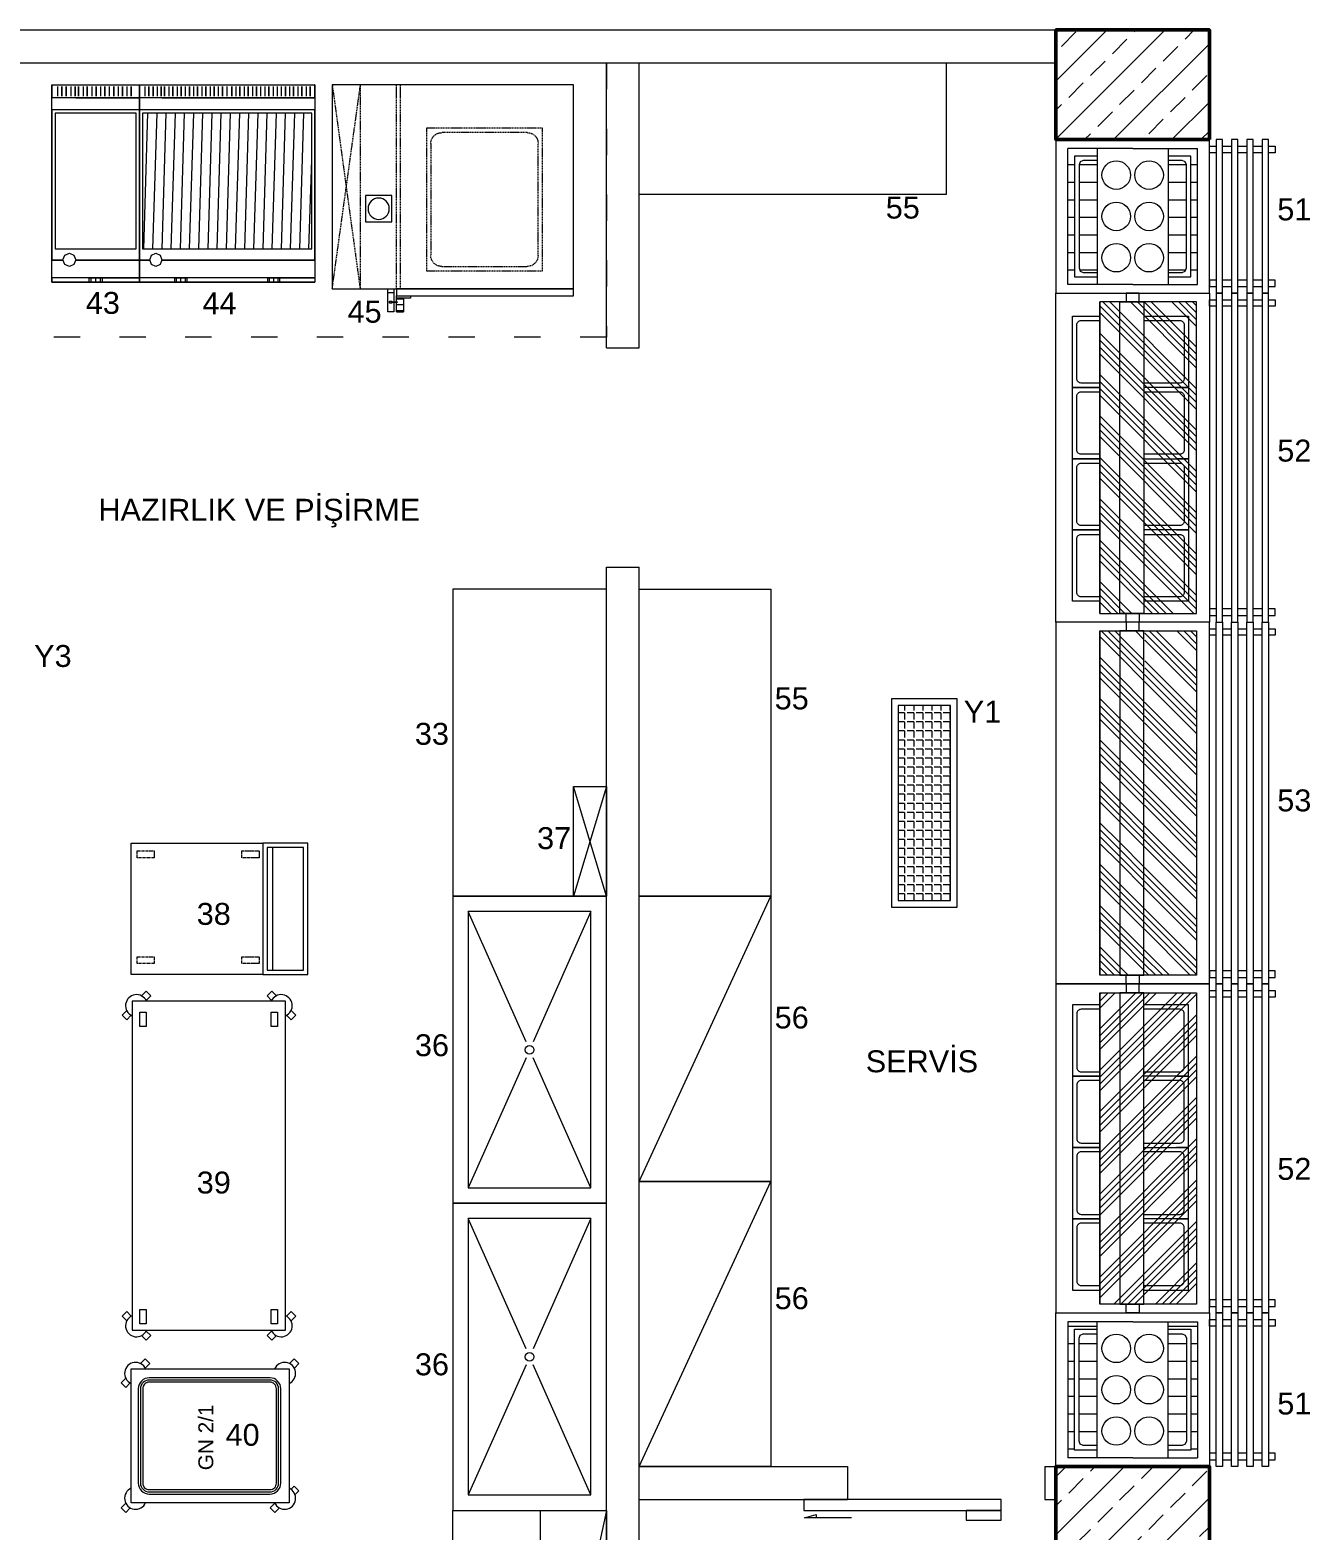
# Model space of a CAD drawing. Header units: millimetres. Extents: x -7453 to 3447, y 1740 to 11040.
# Drawn here: x -5617 to -5033, y 6690 to 7374 of the extents above; entities that cross this region are included whole.
import ezdxf

# ---------------------------------------------------------------- set-up
doc = ezdxf.new("R2010")
doc.units = ezdxf.units.MM
for name, pattern in [('ACAD_ISO03W100', [30, 12, -18]), ('CENTER', [2, 1.25, -0.25, 0.25, -0.25]), ('DASHED', [0.75, 0.5, -0.25])]:
    doc.linetypes.add(name, pattern=pattern)
for name, color, linetype, lineweight in [('betonarme-İM', 1, 'Continuous', 50), ('cihazlar', 90, 'Continuous', 18), ('CİHAZ', 6, 'Continuous', 15), ('davlumbaz', 170, 'CENTER', 18), ('kapı', 30, 'Continuous', 9), ('tarama-b.a-İM', 8, 'Continuous', 9)]:
    doc.layers.add(name, color=color, linetype=linetype, lineweight=lineweight)
doc.styles.get("Standard").update_dxf_attribs({"font": 'arial.ttf'})
pattern_1 = [(225, (-65043.731, 105652.777), (13.258252, -13.258252), []), (225, (-65056.99, 105652.777), (13.258252, -13.258252), [9.375, -4.6875])]

# ---------------------------------------------------------------- blocks, each defined once
blk = doc.blocks.new('A$C4D454D59')
at = {"layer": 'CİHAZ'}
for points in [[(3, 27), (3, 30), (0, 30), (0, 27)], [(0, 24), (0, 20)], [(3, 20), (3, 24)], [(0, 17), (0, 13)], [(3, 13), (3, 17)], [(0, 10), (0, 6)], [(3, 6), (3, 10)], [(0, 3), (0, 0), (3, 0), (3, 3)]]:
    blk.add_lwpolyline(points, dxfattribs=at)
blk = doc.blocks.new('A$C6B4F45C8')
at = {"layer": 'kapı'}
h = blk.add_hatch(dxfattribs=at)
h.set_pattern_fill('ANSI34', color=256, scale=0.7, style=0)
h.set_pattern_definition([(45, (2088.09, -3799.529), (-9.42927, 9.42927), []), (45, (2091.233, -3799.529), (-9.42927, 9.42927), []), (45, (2094.376, -3799.529), (-9.42927, 9.42927), []), (45, (2097.52, -3799.529), (-9.42927, 9.42927), [])])
h.paths.add_polyline_path([(4, 80), (4, 70.89), (146, 70.89), (146, 80)])
h.paths.add_polyline_path([(4, 70.89), (4, 59.87), (146, 59.87), (146, 70.89)])
h.paths.add_polyline_path([(11.53, 59.87), (11.53, 43.49, 0.414214), (13.53, 41.49), (38.03, 41.49, 0.414214), (40.03, 43.49), (40.03, 59.87)], flags=17)
h.paths.add_polyline_path([(44.03, 59.87), (44.03, 43.49, 0.414214), (46.03, 41.49), (70.53, 41.49, 0.414214), (72.53, 43.49), (72.53, 59.87)], flags=0)
h.paths.add_polyline_path([(76.53, 59.87), (76.53, 43.49, 0.414214), (78.53, 41.49), (103.03, 41.49, 0.414214), (105.03, 43.49), (105.03, 59.87)], flags=17)
h.paths.add_polyline_path([(109.03, 59.87), (109.03, 43.49, 0.414214), (111.03, 41.49), (135.53, 41.49, 0.414214), (137.53, 43.49), (137.53, 59.87)], flags=16)
h.paths.add_polyline_path([(146, 59.87), (139.53, 59.87), (139.53, 39.49), (107.03, 39.49), (74.53, 39.49), (42.03, 39.49), (9.53, 39.49), (9.53, 59.87), (4, 59.87), (4, 35.87), (146, 35.87)])
h.paths.add_polyline_path([(109.03, 43.49), (109.03, 59.87), (107.03, 59.87), (107.03, 39.49), (139.53, 39.49), (139.53, 59.87), (137.53, 59.87), (137.53, 43.49, -0.414214), (135.53, 41.49), (111.03, 41.49, -0.414214)], flags=17)
h.paths.add_polyline_path([(103.03, 41.49), (78.53, 41.49, -0.414214), (76.53, 43.49), (76.53, 59.87), (74.53, 59.87), (74.53, 39.49), (107.03, 39.49), (107.03, 45), (107.03, 59.87), (105.03, 59.87), (105.03, 43.49, -0.414214)])
h.paths.add_polyline_path([(74.53, 39.49), (74.53, 59.87), (72.53, 59.87), (72.53, 43.49, -0.414214), (70.53, 41.49), (46.03, 41.49, -0.414214), (44.03, 43.49), (44.03, 59.87), (42.03, 59.87), (42.03, 39.49)], flags=16)
h.paths.add_polyline_path([(42.03, 39.49), (42.03, 45), (42.03, 59.87), (40.03, 59.87), (40.03, 43.49, -0.414214), (38.03, 41.49), (13.53, 41.49, -0.414214), (11.53, 43.49), (11.53, 59.87), (9.53, 59.87), (9.53, 39.49)])
at = {"layer": 'CİHAZ'}
for p, q in [((4, 80), (146, 80)), ((146, 80), (4, 80)), ((4, 80), (4, 35.87)), ((146, 35.87), (146, 80)), ((0, 68), (4, 68)), ((4, 62), (0, 62)), ((4, 68), (4, 62)), ((150, 68), (146, 68)), ((146, 68), (146, 62)), ((146, 62), (150, 62)), ((150, 62), (150, 68)), ((150, 62), (150, 68)), ((4, 35.87), (146, 35.87))]:
    blk.add_line(p, q, dxfattribs=at)
for points in [[(0, 100), (150, 100), (150, 30), (0, 30)], [(4, 70.89), (146, 70.89), (146, 59.87), (4, 59.87)], [(0, 17), (150, 17), (150, 20), (0, 20)], [(0, 10), (150, 10), (150, 13), (0, 13)], [(0, 3), (150, 3), (150, 6), (0, 6)]]:
    blk.add_lwpolyline(points, close=True, dxfattribs=at)
for points in [[(9.53, 80), (9.53, 92.49), (42.03, 92.49), (42.03, 80)], [(42.03, 80), (42.03, 92.49), (74.53, 92.49), (74.53, 80)], [(74.53, 80), (74.53, 92.49), (107.03, 92.49), (107.03, 80)], [(107.03, 80), (107.03, 92.49), (139.53, 92.49), (139.53, 80)], [(42.03, 45), (42.03, 39.49), (9.53, 39.49), (9.53, 59.87)], [(74.53, 59.87), (74.53, 39.49), (42.03, 39.49), (42.03, 59.87)], [(139.53, 59.87), (139.53, 39.49), (107.03, 39.49), (107.03, 59.87)], [(107.03, 45), (107.03, 39.49), (74.53, 39.49), (74.53, 45)], [(3, 27), (0, 27), (0, 24), (3, 24)], [(3, 24), (150, 24), (150, 27), (3, 27)]]:
    blk.add_lwpolyline(points, dxfattribs=at)
for points in [[(11.53, 80), (11.53, 88.49, -0.414214), (13.53, 90.49), (38.03, 90.49, -0.414214), (40.03, 88.49), (40.03, 80)], [(44.03, 80), (44.03, 88.49, -0.414214), (46.03, 90.49), (70.53, 90.49, -0.414214), (72.53, 88.49), (72.53, 80)], [(76.53, 80), (76.53, 88.49, -0.414214), (78.53, 90.49), (103.03, 90.49, -0.414214), (105.03, 88.49), (105.03, 80)], [(109.03, 80), (109.03, 88.49, -0.414214), (111.03, 90.49), (135.53, 90.49, -0.414214), (137.53, 88.49), (137.53, 80)], [(40.03, 59.87), (40.03, 43.49, -0.414214), (38.03, 41.49), (13.53, 41.49, -0.414214), (11.53, 43.49), (11.53, 59.87)], [(72.53, 59.87), (72.53, 43.49, -0.414214), (70.53, 41.49), (46.03, 41.49, -0.414214), (44.03, 43.49), (44.03, 59.87)], [(105.03, 59.87), (105.03, 43.49, -0.414214), (103.03, 41.49), (78.53, 41.49, -0.414214), (76.53, 43.49), (76.53, 59.87)], [(137.53, 59.87), (137.53, 43.49, -0.414214), (135.53, 41.49), (111.03, 41.49, -0.414214), (109.03, 43.49), (109.03, 59.87)]]:
    blk.add_lwpolyline(points, format="xyb", dxfattribs=at)
blk.add_blockref('A$C4D454D59', (3, 0), dxfattribs=at)
at = {"layer": 'CİHAZ', "xscale": -1}
blk.add_blockref('A$C4D454D59', (147, 0), dxfattribs=at)
blk = doc.blocks.new('A$C3E232245')
at = {"layer": 'CİHAZ'}
for p, q in [((29.29, 100.23), (32.57, 100.23)), ((29.29, 97.6), (32.57, 97.6)), ((0, 93), (110, 93))]:
    blk.add_line(p, q, dxfattribs=at)
at = {"layer": 'CİHAZ', "linetype": 'DASHED'}
for p, q in [((0, 93), (12.88, 0)), ((0, 0), (12.73, 93)), ((12.73, 0), (12.73, 93)), ((29.29, 93), (29.29, 0)), ((31.14, 93), (31.14, 0))]:
    blk.add_line(p, q, dxfattribs=at)
at = {"layer": 'CİHAZ'}
for points in [[(28.14, 99.29), (28.14, 103.44), (25.35, 103.44), (25.35, 93), (28.14, 93), (28.14, 98.97)], [(32.57, 97.34), (32.57, 103.44), (29.29, 103.44), (29.29, 99.29)], [(27.17, 99.29), (27.17, 99.56), (26.12, 99.56), (26.12, 98.72), (27.17, 98.72), (27.17, 98.97)], [(29.29, 98.97), (29.29, 96.24), (32.57, 96.24)]]:
    blk.add_lwpolyline(points, dxfattribs=at)
for points in [[(29.29, 103.44), (32.57, 103.44), (32.57, 103.05), (29.29, 103.05)], [(26.98, 98.97), (29.61, 98.97), (29.61, 99.29), (26.98, 99.29)], [(29.29, 96.24), (35.63, 96.24), (35.63, 97.34), (29.29, 97.34)], [(110, 93), (29.29, 93), (29.29, 96.24), (110, 96.24)], [(0, 93), (110, 93), (110, 0), (0, 0)], [(25.35, 94.64), (28.14, 94.64), (28.14, 94.89), (25.35, 94.89)], [(15.18, 62.5), (27.18, 62.5), (27.18, 50.5), (15.18, 50.5)]]:
    blk.add_lwpolyline(points, close=True, dxfattribs=at)
at = {"layer": 'CİHAZ', "linetype": 'DASHED'}
blk.add_lwpolyline([(95.92, 19.81), (42.92, 19.81), (42.92, 84.81), (95.92, 84.81)], close=True, dxfattribs=at)
blk.add_lwpolyline([(88.92, 21.81), (49.92, 21.81, -0.414214), (44.92, 26.81), (44.92, 77.81, -0.414214), (49.92, 82.81), (88.92, 82.81, -0.414214), (93.92, 77.81), (93.92, 26.81, -0.414214)], format="xyb", close=True, dxfattribs=at)
at = {"layer": 'CİHAZ'}
blk.add_circle((21.18, 56.5), 4.86, dxfattribs=at)
blk = doc.blocks.new('A$C140079B3')
at = {"layer": 'kapı'}
h = blk.add_hatch(dxfattribs=at)
h.set_pattern_fill('ANSI31', color=256, scale=1.4, angle=45, style=0)
h.set_pattern_definition([(90, (-2301.626, -451.547), (-4.445, 4e-16), [])])
h.paths.add_polyline_path([(1.5, 77.09), (1.5, 15.17), (83.5, 15.17), (83.5, 77.09)])
at = {"layer": 'CİHAZ'}
for p, q in [((0, 84.08), (0, 90)), ((0, 90), (0, 84.08)), ((85, 90), (0.05, 90)), ((0.05, 90), (0.05, 90)), ((0.05, 90), (0.15, 90)), ((85, 90), (85, 90)), ((85, 84.08), (85, 90)), ((85, 90), (85, 84.08)), ((0.05, 84.08), (74.07, 84.08)), ((0.05, 84.08), (74.07, 84.08)), ((74.07, 84.08), (0.05, 84.08)), ((0.05, 84.08), (74.07, 84.08)), ((74.07, 84.08), (0.05, 84.08)), ((0.05, 84.08), (0.05, 84.08)), ((0.05, 84.08), (0.15, 84.08)), ((74.07, 84.08), (85, 84.08)), ((0, 78.59), (85, 78.59)), ((0, 10), (74.1, 10)), ((74.1, 10), (0.05, 10)), ((74.9, 12.31), (74.03, 10.17)), ((74.03, 10.17), (74.9, 8.04)), ((76.94, 13.18), (74.9, 12.31)), ((74.9, 8.04), (76.94, 7.16)), ((79.08, 12.31), (76.94, 13.18)), ((76.94, 7.16), (79.08, 8.04)), ((79.95, 10.17), (79.08, 12.31)), ((79.08, 8.04), (79.95, 10.17)), ((85, 10), (79.88, 10)), ((79.88, 10), (85, 10)), ((79.95, 10.17), (79.95, 10.17)), ((17.04, 1.94), (0, 1.94)), ((0, 1.94), (85, 1.94)), ((17.04, 1.94), (17.91, 1.94)), ((17.91, 1.94), (17.04, 1.94)), ((17.04, 1.94), (17.04, 0)), ((17.91, 1.94), (17.91, 0)), ((19.95, 1.94), (17.91, 1.94)), ((17.91, 1.94), (17.91, 0)), ((19.95, 1.94), (22.09, 1.94)), ((22.09, 1.94), (19.95, 1.94)), ((19.95, 1.94), (19.95, 0)), ((19.95, 1.94), (19.95, 0)), ((22.09, 1.94), (22.09, 0)), ((22.09, 1.94), (22.96, 1.94)), ((22.96, 1.94), (22.09, 1.94)), ((22.09, 1.94), (22.09, 0)), ((22.96, 1.94), (22.96, 0)), ((61.99, 1.94), (62.86, 1.94)), ((62.86, 1.94), (61.99, 1.94)), ((61.99, 1.94), (61.99, 0)), ((62.86, 1.94), (62.86, 0)), ((62.86, 1.94), (62.86, 0)), ((62.86, 1.94), (65, 1.94)), ((65, 1.94), (62.86, 1.94)), ((65, 1.94), (67.14, 1.94)), ((65, 1.94), (65, 0)), ((67.14, 1.94), (65, 1.94)), ((65, 1.94), (65, 0)), ((67.14, 1.94), (68.01, 1.94)), ((68.01, 1.94), (67.14, 1.94)), ((67.14, 1.94), (67.14, 0)), ((67.14, 1.94), (67.14, 0)), ((68.01, 1.94), (68.01, 0)), ((85, 1.94), (85, 0)), ((85, 0), (85, 1.94)), ((85, 1.94), (85, 0)), ((85, 0), (85, 1.94)), ((85, 1.94), (85, 0)), ((85, 0), (85, 1.94)), ((0.05, 0), (85, 0)), ((85, 0), (0.05, 0)), ((0.05, 0), (85, 0)), ((85, 0), (0.05, 0)), ((85, 0), (0.05, 0)), ((0.05, 0), (85, 0)), ((85, 0), (0.05, 0)), ((0.05, 0), (85, 0)), ((17.91, 0), (17.04, 0)), ((17.04, 0), (17.91, 0)), ((19.95, 0), (17.91, 0)), ((17.91, 0), (19.95, 0)), ((22.09, 0), (19.95, 0)), ((19.95, 0), (22.09, 0)), ((22.96, 0), (22.09, 0)), ((22.09, 0), (22.96, 0)), ((62.86, 0), (61.99, 0)), ((61.99, 0), (62.86, 0)), ((65, 0), (62.86, 0)), ((62.86, 0), (65, 0)), ((67.14, 0), (65, 0)), ((65, 0), (67.14, 0)), ((68.01, 0), (67.14, 0)), ((67.14, 0), (68.01, 0)), ((85, 0), (85, 0))]:
    blk.add_line(p, q, dxfattribs=at)
for points in [[(0, 0), (85, 0), (85, 90), (0, 90)], [(1.5, 77.09), (83.5, 77.09), (83.5, 15.17), (1.5, 15.17)]]:
    blk.add_lwpolyline(points, close=True, dxfattribs=at)
blk.add_lwpolyline([(74.1, 10), (0, 10), (0, 78.59), (85, 78.59), (85, 10), (79.88, 10)], dxfattribs=at)
at = {"layer": 'kapı'}
for p, q in [((2.28, 89.22), (2.28, 84.76)), ((2.28, 84.76), (2.28, 89.22)), ((4.22, 89.22), (4.22, 84.76)), ((4.22, 89.22), (4.22, 84.76)), ((6.26, 89.22), (6.26, 84.76)), ((6.26, 84.76), (6.26, 89.22)), ((8.2, 89.22), (8.2, 84.76)), ((10.24, 89.22), (10.24, 84.76)), ((10.24, 84.76), (10.24, 89.22)), ((12.28, 89.22), (12.28, 84.76)), ((12.28, 89.22), (12.28, 84.76)), ((14.22, 89.22), (14.22, 84.76)), ((14.22, 84.76), (14.22, 89.22)), ((16.26, 89.22), (16.26, 84.76)), ((16.26, 89.22), (16.26, 84.76)), ((18.3, 89.22), (18.3, 84.76)), ((20.24, 89.22), (20.24, 84.76)), ((20.24, 89.22), (20.24, 84.76)), ((22.28, 89.22), (22.28, 84.76)), ((22.28, 84.76), (22.28, 89.22)), ((24.22, 89.22), (24.22, 84.76)), ((24.22, 89.22), (24.22, 84.76)), ((26.26, 89.22), (26.26, 84.76)), ((26.26, 89.22), (26.26, 84.76)), ((28.2, 89.22), (28.2, 84.76)), ((28.2, 84.76), (28.2, 89.22)), ((30.24, 89.22), (30.24, 84.76)), ((30.24, 89.22), (30.24, 84.76)), ((32.28, 89.22), (32.28, 84.76)), ((32.28, 84.76), (32.28, 89.22)), ((34.22, 89.22), (34.22, 84.76)), ((34.22, 89.22), (34.22, 84.76)), ((36.26, 89.22), (36.26, 84.76)), ((36.26, 84.76), (36.26, 89.22)), ((38.2, 89.22), (38.2, 84.76)), ((38.2, 89.22), (38.2, 84.76)), ((40.24, 89.22), (40.24, 84.76)), ((40.24, 84.76), (40.24, 89.22)), ((42.67, 89.22), (42.67, 84.76)), ((42.67, 89.22), (42.67, 84.76)), ((44.71, 89.22), (44.71, 84.76)), ((44.71, 84.76), (44.71, 89.22)), ((46.75, 89.22), (46.75, 84.76)), ((46.75, 89.22), (46.75, 84.76)), ((48.79, 89.22), (48.79, 84.76)), ((48.79, 84.76), (48.79, 89.22)), ((50.73, 89.22), (50.73, 84.76)), ((50.73, 89.22), (50.73, 84.76)), ((52.77, 89.22), (52.77, 84.76)), ((52.77, 84.76), (52.77, 89.22)), ((54.71, 89.22), (54.71, 84.76)), ((54.71, 89.22), (54.71, 84.76)), ((56.75, 89.22), (56.75, 84.76)), ((56.75, 84.76), (56.75, 89.22)), ((58.79, 89.22), (58.79, 84.76)), ((58.79, 89.22), (58.79, 84.76)), ((60.73, 89.22), (60.73, 84.76)), ((60.73, 84.76), (60.73, 89.22)), ((62.77, 89.22), (62.77, 84.76)), ((62.77, 89.22), (62.77, 84.76)), ((64.71, 89.22), (64.71, 84.76)), ((64.71, 84.76), (64.71, 89.22)), ((66.75, 89.22), (66.75, 84.76)), ((66.75, 89.22), (66.75, 84.76)), ((68.79, 89.22), (68.79, 84.76)), ((68.79, 84.76), (68.79, 89.22)), ((70.73, 89.22), (70.73, 84.76)), ((70.73, 89.22), (70.73, 84.76)), ((72.77, 89.22), (72.77, 84.76)), ((72.77, 84.76), (72.77, 89.22)), ((74.37, 84.76), (74.37, 89.22)), ((74.37, 89.22), (74.37, 84.76)), ((76.31, 89.22), (76.31, 84.76)), ((76.31, 89.22), (76.31, 84.76)), ((78.35, 84.76), (78.35, 89.22)), ((78.35, 89.22), (78.35, 84.76)), ((80.36, 84.76), (80.36, 89.22)), ((80.36, 89.22), (80.36, 84.76)), ((82.4, 89.22), (82.4, 84.76)), ((82.4, 89.22), (82.4, 84.76))]:
    blk.add_line(p, q, dxfattribs=at)
blk = doc.blocks.new('A$C192B2913')
at = {"layer": 'CİHAZ'}
for p, q in [((40, 90), (0.05, 90)), ((40, 90), (40, 84.08)), ((40, 84.08), (40, 90)), ((40, 90), (40, 90)), ((29.07, 84.08), (0.05, 84.08)), ((0.05, 84.08), (29.07, 84.08)), ((29.07, 84.08), (0.05, 84.08)), ((0.05, 84.08), (29.07, 84.08)), ((0.05, 84.08), (29.07, 84.08)), ((29.07, 84.08), (40, 84.08)), ((0, 78.59), (40, 78.59)), ((0, 10), (29.1, 10)), ((29.1, 10), (0.05, 10)), ((29.9, 12.31), (29.03, 10.17)), ((29.03, 10.17), (29.9, 8.04)), ((31.94, 13.18), (29.9, 12.31)), ((29.9, 8.04), (31.94, 7.16)), ((34.08, 12.31), (31.94, 13.18)), ((31.94, 7.16), (34.08, 8.04)), ((34.95, 10.17), (34.08, 12.31)), ((34.08, 8.04), (34.95, 10.17)), ((34.88, 10), (40, 10)), ((40, 10), (34.88, 10)), ((34.95, 10.17), (34.95, 10.17)), ((0, 1.94), (40, 1.94)), ((17.04, 1.94), (0, 1.94)), ((0.05, 0), (40, 0)), ((40, 0), (0.05, 0)), ((0.05, 0), (40, 0)), ((40, 0), (0.05, 0)), ((40, 0), (0.05, 0)), ((0.05, 0), (40, 0)), ((40, 0), (0.05, 0)), ((0.05, 0), (40, 0)), ((16.99, 1.94), (16.99, 0)), ((17.86, 1.94), (16.99, 1.94)), ((16.99, 1.94), (17.86, 1.94)), ((16.99, 0), (17.86, 0)), ((17.86, 0), (16.99, 0)), ((20, 1.94), (17.86, 1.94)), ((17.86, 1.94), (20, 1.94)), ((17.86, 1.94), (17.86, 0)), ((17.86, 1.94), (17.86, 0)), ((17.86, 0), (20, 0)), ((20, 0), (17.86, 0)), ((20, 1.94), (20, 0)), ((22.14, 1.94), (20, 1.94)), ((20, 1.94), (20, 0)), ((20, 1.94), (22.14, 1.94)), ((20, 0), (22.14, 0)), ((22.14, 0), (20, 0)), ((22.14, 1.94), (22.14, 0)), ((22.14, 1.94), (22.14, 0)), ((23.01, 1.94), (22.14, 1.94)), ((22.14, 1.94), (23.01, 1.94)), ((22.14, 0), (23.01, 0)), ((23.01, 0), (22.14, 0)), ((23.01, 1.94), (23.01, 0)), ((40, 0), (40, 1.94)), ((40, 1.94), (40, 0)), ((40, 0), (40, 1.94)), ((40, 1.94), (40, 0)), ((40, 0), (40, 1.94)), ((40, 1.94), (40, 0)), ((40, 0), (40, 0))]:
    blk.add_line(p, q, dxfattribs=at)
for points in [[(0, 0), (40, 0), (40, 90), (0, 90)], [(1.5, 77.09), (38.5, 77.09), (38.5, 15.17), (1.5, 15.17)]]:
    blk.add_lwpolyline(points, close=True, dxfattribs=at)
blk.add_lwpolyline([(29.1, 10), (0, 10), (0, 78.59), (40, 78.59), (40, 10), (34.88, 10)], dxfattribs=at)
at = {"layer": 'kapı'}
for p, q in [((3.79, 84.76), (3.79, 89.22)), ((3.79, 89.22), (3.79, 84.76)), ((5.73, 89.22), (5.73, 84.76)), ((5.73, 89.22), (5.73, 84.76)), ((7.77, 84.76), (7.77, 89.22)), ((7.77, 89.22), (7.77, 84.76)), ((9.71, 89.22), (9.71, 84.76)), ((9.71, 89.22), (9.71, 84.76)), ((11.75, 84.76), (11.75, 89.22)), ((11.75, 89.22), (11.75, 84.76)), ((13.79, 89.22), (13.79, 84.76)), ((13.79, 89.22), (13.79, 84.76)), ((15.73, 84.76), (15.73, 89.22)), ((15.73, 89.22), (15.73, 84.76)), ((17.77, 89.22), (17.77, 84.76)), ((17.77, 89.22), (17.77, 84.76)), ((19.71, 84.76), (19.71, 89.22)), ((19.71, 89.22), (19.71, 84.76)), ((21.75, 89.22), (21.75, 84.76)), ((21.75, 89.22), (21.75, 84.76)), ((23.79, 84.76), (23.79, 89.22)), ((23.79, 89.22), (23.79, 84.76)), ((25.73, 89.22), (25.73, 84.76)), ((25.73, 89.22), (25.73, 84.76)), ((27.77, 84.76), (27.77, 89.22)), ((27.77, 89.22), (27.77, 84.76)), ((29.37, 89.22), (29.37, 84.76)), ((29.37, 84.76), (29.37, 89.22)), ((31.31, 89.22), (31.31, 84.76)), ((31.31, 89.22), (31.31, 84.76)), ((33.35, 89.22), (33.35, 84.76)), ((33.35, 84.76), (33.35, 89.22)), ((35.36, 89.22), (35.36, 84.76)), ((35.36, 84.76), (35.36, 89.22)), ((37.4, 89.22), (37.4, 84.76)), ((37.4, 89.22), (37.4, 84.76))]:
    blk.add_line(p, q, dxfattribs=at)
blk = doc.blocks.new('A$C2D8466BC')
at = {"layer": 'cihazlar'}
for points in [[(11, 75), (13.09, 77.09), (10.97, 79.21), (8.84, 77.08)], [(148.22, 75), (146.12, 77.09), (148.24, 79.21), (150.37, 77.08)], [(4.22, 68.22), (2.12, 66.12), (0, 68.24), (2.13, 70.37)], [(155, 68.22), (157.09, 66.12), (159.21, 68.24), (157.08, 70.37)], [(4.22, 11), (2.12, 13.09), (0, 10.97), (2.13, 8.84)], [(155, 11), (157.09, 13.09), (159.21, 10.97), (157.08, 8.84)], [(11, 4.22), (13.09, 2.12), (10.97, 0), (8.84, 2.13)], [(148.22, 4.22), (146.12, 2.12), (148.24, 0), (150.37, 2.13)]]:
    blk.add_lwpolyline(points, dxfattribs=at)
at = {"layer": 'cihazlar', "linetype": 'Continuous'}
for points in [[(7.48, 71.08), (14.04, 71.08), (14.04, 68.18), (7.48, 68.18)], [(143.08, 71.08), (149.65, 71.08), (149.65, 68.18), (143.08, 68.18)], [(7.48, 11.24), (14.04, 11.24), (14.04, 8.34), (7.48, 8.34)], [(143.08, 11.24), (149.65, 11.24), (149.65, 8.34), (143.08, 8.34)]]:
    blk.add_lwpolyline(points, close=True, dxfattribs=at)
at = {"layer": 'cihazlar'}
for centre, start, end in [((6.61, 72.61), 23.57818, 246.42182), ((152.61, 72.61), 293.57818, 156.42182), ((6.61, 6.61), 113.57818, 336.42182), ((152.61, 6.61), 203.57818, 66.42182)]:
    blk.add_arc(centre, 5, start, end, dxfattribs=at)
at = {"layer": 'CİHAZ', "linetype": 'Continuous'}
blk.add_lwpolyline([(4.61, 4.61), (154.61, 4.61), (154.61, 74.61), (4.61, 74.61)], close=True, dxfattribs=at)
blk = doc.blocks.new('A$C13AE287E')
at = {"layer": 'CİHAZ'}
for points in [[(2.09, 76.88), (0, 78.97), (2.12, 81.09), (4.25, 78.96)], [(59.09, 76.88), (57, 78.97), (59.12, 81.09), (61.25, 78.96)], [(65.88, 70.09), (67.97, 68), (70.09, 70.12), (67.96, 72.25)], [(2.09, 8.88), (0, 10.97), (2.12, 13.09), (4.25, 10.96)], [(8.19, 1.78), (9.97, 0), (12.09, 2.12), (10.59, 3.63)], [(65.88, 2.09), (67.97, 0), (70.09, 2.12), (67.96, 4.25)]]:
    blk.add_lwpolyline(points, dxfattribs=at)
blk.add_lwpolyline([(4.49, 76.49), (65.49, 76.49), (65.49, 4.49), (4.49, 4.49)], close=True, dxfattribs=at)
for points in [[(61.44, 13.25), (61.44, 68.25, 0.414214), (56.44, 73.25), (13.44, 73.25, 0.414214), (8.44, 68.25), (8.44, 13.25, 0.414214), (13.44, 8.25), (56.44, 8.25, 0.414214)], [(60.44, 13.25), (60.44, 68.25, 0.414214), (56.44, 72.25), (13.44, 72.25, 0.414214), (9.44, 68.25), (9.44, 13.25, 0.414214), (13.44, 9.25), (56.44, 9.25, 0.414214)], [(59.44, 13.25), (59.44, 68.25, 0.414214), (56.44, 71.25), (13.44, 71.25, 0.414214), (10.44, 68.25), (10.44, 13.25, 0.414214), (13.44, 10.25), (56.44, 10.25, 0.414214)]]:
    blk.add_lwpolyline(points, format="xyb", close=True, dxfattribs=at)
for centre, start, end in [((6.49, 74.49), 23.57818, 246.42182), ((63.49, 74.49), 293.57818, 156.42182), ((6.49, 6.49), 113.57818, 336.42182), ((63.49, 6.49), 203.57818, 66.42182)]:
    blk.add_arc(centre, 5, start, end, dxfattribs=at)
blk.add_text('GN 2/1', height=6.776).set_placement((19.29, 39.08))
blk = doc.blocks.new('A$C70D63500')
at = {"layer": 'CİHAZ'}
for p, q in [((59.9, 20.58), (59.9, 80.58)), ((0, 0), (0, 20.58)), ((59.9, 20.58), (59.9, 20.58)), ((59.9, 20.58), (59.9, 0)), ((2, 16.18), (57.9, 16.18))]:
    blk.add_line(p, q, dxfattribs=at)
for points in [[(59.9, 80.58), (0, 80.58), (0, 20.58), (59.9, 20.58)], [(0, 20.58), (59.9, 20.58), (59.9, 0), (0, 0)], [(2, 18.58), (57.9, 18.58), (57.9, 2), (2, 2)]]:
    blk.add_lwpolyline(points, close=True, dxfattribs=at)
at = {"layer": 'davlumbaz'}
for points in [[(3.6, 70.04), (6.73, 70.04), (6.73, 77.89), (3.6, 77.89)], [(51.83, 70.04), (54.96, 70.04), (54.96, 77.89), (51.83, 77.89)], [(3.6, 22.26), (6.73, 22.26), (6.73, 30.1), (3.6, 30.1)], [(51.83, 22.26), (54.96, 22.26), (54.96, 30.1), (51.83, 30.1)]]:
    blk.add_lwpolyline(points, close=True, dxfattribs=at)

msp = doc.modelspace()

# ---------------------------------------------------------------- hatches: boundary and pattern name
at = {"layer": 'CİHAZ'}
h = msp.add_hatch(dxfattribs=at)
h.set_pattern_fill('_USER', color=256, scale=8, pattern_type=0)
h.set_pattern_definition([(360, (-6968.151, 9024.161), (4e-15, 8), [])])
h.paths.add_polyline_path([(-5084.275, 7319.56), (-5097.53, 7319.56), (-5097.53, 7316.06), (-5087.275, 7316.06), (-5087.275, 7293.535), (-5087.275, 7261.011), (-5097.53, 7261.011), (-5097.53, 7257.56), (-5084.275, 7257.56)])
h.paths.add_polyline_path([(-5097.53, 7263.05), (-5091.256, 7263.05), (-5089.799, 7263.632), (-5089.217, 7265.089), (-5089.217, 7312.079), (-5089.799, 7313.438), (-5091.256, 7314.021), (-5097.53, 7314.021)], flags=17)
h.paths.add_polyline_path([(-5138.246, 7265.089), (-5137.663, 7263.632), (-5136.304, 7263.05), (-5130.03, 7263.05), (-5130.03, 7314.021), (-5136.304, 7314.021), (-5137.663, 7313.438), (-5138.246, 7312.079)], flags=17)
h.paths.add_polyline_path([(-5143.285, 7257.56), (-5130.03, 7257.56), (-5130.03, 7261.011), (-5140.285, 7261.011), (-5140.285, 7293.535), (-5140.285, 7316.06), (-5130.03, 7316.06), (-5130.03, 7319.56), (-5143.285, 7319.56)])
h = msp.add_hatch(dxfattribs=at)
h.set_pattern_fill('ANGLE', color=256, scale=15, angle=-540)
h.set_pattern_definition([(180, (18797.9864, -52651.3213), (-5e-15, -4.125), [3, -1.125]), (270, (18797.9864, -52651.3213), (4.125, -5e-15), [3, -1.125])])
h.paths.add_polyline_path([(-5220.78, 6976.56), (-5196.78, 6976.56), (-5196.78, 7065.56), (-5220.78, 7065.56)])
h = msp.add_hatch(dxfattribs=at)
h.set_pattern_fill('_USER', color=256, scale=8, pattern_type=0)
h.set_pattern_definition([(360, (-938.203, 2374.5715), (4e-15, 8), [])])
h.paths.add_polyline_path([(-5084.275, 6722.56), (-5097.53, 6722.56), (-5097.53, 6726.06), (-5087.275, 6726.06), (-5087.275, 6748.584), (-5087.275, 6781.108), (-5097.53, 6781.108), (-5097.53, 6784.56), (-5084.275, 6784.56)])
h.paths.add_polyline_path([(-5097.53, 6779.069), (-5091.256, 6779.069), (-5089.799, 6778.487), (-5089.217, 6777.03), (-5089.217, 6730.04), (-5089.799, 6728.681), (-5091.256, 6728.098), (-5097.53, 6728.098)], flags=17)
h.paths.add_polyline_path([(-5138.246, 6777.03), (-5137.663, 6778.487), (-5136.304, 6779.069), (-5130.03, 6779.069), (-5130.03, 6728.098), (-5136.304, 6728.098), (-5137.663, 6728.681), (-5138.246, 6730.04)], flags=17)
h.paths.add_polyline_path([(-5143.285, 6784.56), (-5130.03, 6784.56), (-5130.03, 6781.108), (-5140.285, 6781.108), (-5140.285, 6748.584), (-5140.285, 6726.06), (-5130.03, 6726.06), (-5130.03, 6722.56), (-5143.285, 6722.56)])
at = {"layer": 'kapı'}
h = msp.add_hatch(dxfattribs=at)
h.set_pattern_fill('ANSI34', color=256, scale=0.7, angle=-270, style=0)
h.set_pattern_definition([(135, (-1093.444, 6852.194), (-9.42927, -9.42927), []), (135, (-1093.444, 6855.337), (-9.42927, -9.42927), []), (135, (-1093.444, 6858.48), (-9.42927, -9.42927), []), (135, (-1093.444, 6861.624), (-9.42927, -9.42927), [])])
h.paths.add_polyline_path([(-5128.78, 7099.56), (-5119.675, 7099.56), (-5119.675, 6942.56), (-5128.78, 6942.56)])
h.paths.add_polyline_path([(-5119.294, 7099.56), (-5108.266, 7099.56), (-5108.646, 6942.56), (-5119.675, 6942.56)])
edge = h.paths.add_edge_path(flags=16)
edge.add_line((-5108.646, 7047.031), (-5092.275, 7047.031))
edge.add_arc((-5092.275, 7045.031), 2, 0, 90, ccw=False)
edge.add_line((-5090.275, 7045.031), (-5090.275, 7020.531))
edge.add_arc((-5092.275, 7020.531), 2, -90, 0, ccw=False)
edge.add_line((-5092.275, 7018.531), (-5108.646, 7018.531))
edge.add_line((-5108.646, 7018.531), (-5108.646, 7047.031))
edge = h.paths.add_edge_path(flags=16)
edge.add_line((-5108.646, 7014.531), (-5092.275, 7014.531))
edge.add_arc((-5092.275, 7012.531), 2, 0, 90, ccw=False)
edge.add_line((-5090.275, 7012.531), (-5090.275, 6988.031))
edge.add_arc((-5092.275, 6988.031), 2, -90, 0, ccw=False)
edge.add_line((-5092.275, 6986.031), (-5108.646, 6986.031))
edge.add_line((-5108.646, 6986.031), (-5108.646, 7014.531))
edge = h.paths.add_edge_path(flags=16)
edge.add_line((-5108.646, 6982.031), (-5092.275, 6982.031))
edge.add_arc((-5092.275, 6980.031), 2, 0, 90, ccw=False)
edge.add_line((-5090.275, 6980.031), (-5090.275, 6955.531))
edge.add_arc((-5092.275, 6955.531), 2, -90, 0, ccw=False)
edge.add_line((-5092.275, 6953.531), (-5108.646, 6953.531))
edge.add_line((-5108.646, 6953.531), (-5108.646, 6982.031))
edge = h.paths.add_edge_path(flags=16)
edge.add_line((-5108.646, 6949.531), (-5092.275, 6949.531))
edge.add_arc((-5092.275, 6947.531), 2, 0, 90, ccw=False)
edge.add_line((-5090.275, 6947.531), (-5090.275, 6923.031))
edge.add_arc((-5092.275, 6923.031), 2, -90, 0, ccw=False)
edge.add_line((-5092.275, 6921.031), (-5108.646, 6921.031))
edge.add_line((-5108.646, 6921.031), (-5108.646, 6949.531))
h.paths.add_polyline_path([(-5108.646, 6942.56), (-5108.646, 6919.031), (-5088.275, 6919.031), (-5088.275, 6951.531), (-5088.275, 6984.031), (-5088.275, 7016.531), (-5088.275, 7049.031), (-5108.646, 7049.031), (-5108.646, 7099.56), (-5084.652, 7099.56), (-5084.652, 6942.56)])
edge = h.paths.add_edge_path(flags=17)
edge.add_line((-5092.275, 6949.531), (-5108.646, 6949.531))
edge.add_line((-5108.646, 6949.531), (-5108.646, 6951.531))
edge.add_line((-5108.646, 6951.531), (-5088.275, 6951.531))
edge.add_line((-5088.275, 6951.531), (-5088.275, 6919.031))
edge.add_line((-5088.275, 6919.031), (-5108.646, 6919.031))
edge.add_line((-5108.646, 6919.031), (-5108.646, 6921.031))
edge.add_line((-5108.646, 6921.031), (-5092.275, 6921.031))
edge.add_arc((-5092.275, 6923.031), 2, -90, 0)
edge.add_line((-5090.275, 6923.031), (-5090.275, 6947.531))
edge.add_arc((-5092.275, 6947.531), 2, 0, 90)
edge = h.paths.add_edge_path(flags=17)
edge.add_line((-5090.275, 6955.531), (-5090.275, 6980.031))
edge.add_arc((-5092.275, 6980.031), 2, 0, 90)
edge.add_line((-5092.275, 6982.031), (-5108.646, 6982.031))
edge.add_line((-5108.646, 6982.031), (-5108.646, 6984.031))
edge.add_line((-5108.646, 6984.031), (-5088.275, 6984.031))
edge.add_line((-5088.275, 6984.031), (-5088.275, 6951.531))
edge.add_line((-5088.275, 6951.531), (-5093.78, 6951.531))
edge.add_line((-5093.78, 6951.531), (-5108.646, 6951.531))
edge.add_line((-5108.646, 6951.531), (-5108.646, 6953.531))
edge.add_line((-5108.646, 6953.531), (-5092.275, 6953.531))
edge.add_arc((-5092.275, 6955.531), 2, -90, 0)
edge = h.paths.add_edge_path(flags=17)
edge.add_line((-5088.275, 6984.031), (-5108.646, 6984.031))
edge.add_line((-5108.646, 6984.031), (-5108.646, 6986.031))
edge.add_line((-5108.646, 6986.031), (-5092.275, 6986.031))
edge.add_arc((-5092.275, 6988.031), 2, -90, 0)
edge.add_line((-5090.275, 6988.031), (-5090.275, 7012.531))
edge.add_arc((-5092.275, 7012.531), 2, 0, 90)
edge.add_line((-5092.275, 7014.531), (-5108.646, 7014.531))
edge.add_line((-5108.646, 7014.531), (-5108.646, 7016.531))
edge.add_line((-5108.646, 7016.531), (-5088.275, 7016.531))
edge.add_line((-5088.275, 7016.531), (-5088.275, 6984.031))
edge = h.paths.add_edge_path(flags=17)
edge.add_line((-5088.275, 7016.531), (-5093.78, 7016.531))
edge.add_line((-5093.78, 7016.531), (-5108.646, 7016.531))
edge.add_line((-5108.646, 7016.531), (-5108.646, 7018.531))
edge.add_line((-5108.646, 7018.531), (-5092.275, 7018.531))
edge.add_arc((-5092.275, 7020.531), 2, -90, 0)
edge.add_line((-5090.275, 7020.531), (-5090.275, 7045.031))
edge.add_arc((-5092.275, 7045.031), 2, 0, 90)
edge.add_line((-5092.275, 7047.031), (-5108.646, 7047.031))
edge.add_line((-5108.646, 7047.031), (-5108.646, 7049.031))
edge.add_line((-5108.646, 7049.031), (-5088.275, 7049.031))
edge.add_line((-5088.275, 7049.031), (-5088.275, 7016.531))
at = {"layer": 'tarama-b.a-İM'}
h = msp.add_hatch(dxfattribs=at)
h.set_pattern_fill('ANSI33', color=256, scale=75, angle=-180, style=0)
h.set_pattern_definition(pattern_1)
h.paths.add_polyline_path([(-5078.78, 7373.56), (-5078.78, 7323.56), (-5148.78, 7323.56), (-5148.78, 7373.56)])
h = msp.add_hatch(dxfattribs=at)
h.set_pattern_fill('ANSI33', color=256, scale=75, angle=-180, style=0)
h.set_pattern_definition(pattern_1)
h.paths.add_polyline_path([(-5078.78, 6718.56), (-5078.78, 6668.56), (-5148.78, 6668.56), (-5148.78, 6718.56)])

# ---------------------------------------------------------------- linework, layer by layer
at = {"layer": 'betonarme-İM', "elevation": 0}
for points in [[(-5078.78, 7323.56), (-5078.78, 7373.56), (-5148.78, 7373.56), (-5148.78, 7323.56)], [(-5078.78, 6668.56), (-5078.78, 6718.56), (-5148.78, 6718.56), (-5148.78, 6668.56)]]:
    msp.add_lwpolyline(points, close=True, dxfattribs=at)
at = {"layer": 'CİHAZ', "color": 5}
for p, q in [((-5738.78, 7373.56, 0), (-5148.78, 7373.56, 0)), ((-5738.78, 7358.56, 0), (-5148.78, 7358.56, 0)), ((-5353.78, 7228.56), (-5353.78, 7358.56)), ((-5338.78, 7228.56), (-5338.78, 7358.56)), ((-5353.78, 7228.56, 0), (-5338.78, 7228.56, 0)), ((-5353.78, 5973.509), (-5353.78, 7128.56)), ((-5353.78, 7128.56, 0), (-5338.78, 7128.56, 0)), ((-5338.78, 6063.56), (-5338.78, 7128.56)), ((-5338.78, 6718.56), (-5243.78, 6718.56, 0)), ((-5243.78, 6718.56, 0), (-5243.78, 6703.56, 0)), ((-5153.78, 6718.56, 0), (-5148.78, 6718.56, 0)), ((-5153.78, 6718.56, 0), (-5153.78, 6703.56, 0)), ((-5338.78, 6703.56), (-5243.78, 6703.56, 0)), ((-5153.78, 6703.56, 0), (-5148.78, 6703.56, 0)), ((-5263.447, 6695.186), (-5258.135, 6696.609)), ((-5258.135, 6696.609), (-5258.135, 6695.186)), ((-5241.947, 6695.186), (-5263.447, 6695.186))]:
    msp.add_line(p, q, dxfattribs=at)
at = {"layer": 'CİHAZ', "linetype": 'ACAD_ISO03W100'}
for p, q in [((-5353.78, 7358.56), (-5353.78, 7233.56)), ((-5353.78, 7233.56), (-5638.78, 7233.56, 0))]:
    msp.add_line(p, q, dxfattribs=at)
at = {"layer": 'CİHAZ'}
for p, q in [((-5143.285, 7257.56, 0), (-5143.285, 7319.56, 0)), ((-5113.78, 7319.56, 0), (-5143.285, 7319.56, 0)), ((-5130.03, 7319.56, 0), (-5130.03, 7257.56, 0)), ((-5113.78, 7319.56, 0), (-5084.275, 7319.56, 0)), ((-5113.78, 7319.56, 0), (-5097.53, 7319.56, 0)), ((-5097.53, 7319.56, 0), (-5097.53, 7257.56, 0)), ((-5084.275, 7257.56, 0), (-5084.275, 7319.56, 0)), ((-5140.285, 7316.06, 0), (-5140.285, 7293.535, 0)), ((-5130.03, 7316.06, 0), (-5140.285, 7316.06, 0)), ((-5137.663, 7313.438, 0), (-5138.246, 7312.079, 0)), ((-5138.246, 7312.079, 0), (-5138.246, 7265.089, 0)), ((-5138.246, 7312.079, 0), (-5138.246, 7297.613, 0)), ((-5136.304, 7314.021, 0), (-5137.663, 7313.438, 0)), ((-5130.03, 7314.021, 0), (-5136.304, 7314.021, 0)), ((-5087.275, 7316.06, 0), (-5097.53, 7316.06, 0)), ((-5091.256, 7314.021, 0), (-5097.53, 7314.021, 0)), ((-5089.799, 7313.438, 0), (-5091.256, 7314.021, 0)), ((-5089.217, 7312.079, 0), (-5089.799, 7313.438, 0)), ((-5089.217, 7265.089, 0), (-5089.217, 7312.079, 0)), ((-5089.217, 7297.613, 0), (-5089.217, 7312.079, 0)), ((-5087.275, 7293.535, 0), (-5087.275, 7316.06, 0)), ((-5087.275, 7316.06, 0), (-5087.275, 7316.06, 0)), ((-5140.285, 7293.535, 0), (-5140.285, 7261.011, 0)), ((-5087.275, 7261.011, 0), (-5087.275, 7293.535, 0)), ((-5138.246, 7265.089, 0), (-5137.663, 7263.632, 0)), ((-5089.799, 7263.632, 0), (-5089.217, 7265.089, 0)), ((-5130.03, 7257.56, 0), (-5143.285, 7257.56, 0)), ((-5140.285, 7261.011, 0), (-5130.03, 7261.011, 0)), ((-5137.663, 7263.632, 0), (-5136.304, 7263.05, 0)), ((-5136.304, 7263.05, 0), (-5130.03, 7263.05, 0)), ((-5113.78, 7257.56, 0), (-5130.03, 7257.56, 0)), ((-5113.78, 7257.56, 0), (-5097.53, 7257.56, 0)), ((-5097.53, 7263.05, 0), (-5091.256, 7263.05, 0)), ((-5097.53, 7261.011, 0), (-5087.275, 7261.011, 0)), ((-5097.53, 7257.56, 0), (-5084.275, 7257.56, 0)), ((-5091.256, 7263.05, 0), (-5089.799, 7263.632, 0)), ((-5128.78, 6942.56, 0), (-5128.78, 7099.56, 0)), ((-5128.78, 7099.56, 0), (-5128.78, 6942.56, 0)), ((-5128.78, 7099.56, 0), (-5084.652, 7099.56, 0)), ((-5110.78, 7103.56, 0), (-5116.78, 7103.56, 0)), ((-5116.78, 7103.56, 0), (-5116.78, 7099.56, 0)), ((-5116.78, 7099.56, 0), (-5110.78, 7099.56, 0)), ((-5110.78, 7099.56, 0), (-5110.78, 7103.56, 0)), ((-5084.652, 7099.56, 0), (-5084.652, 6942.56, 0)), ((-5353.78, 7028.56, 0), (-5368.78, 6978.56, 0)), ((-5353.78, 6978.56, 0), (-5368.78, 7028.56, 0)), ((-5338.78, 6848.56), (-5278.78, 6978.56)), ((-5390.405, 6912.215, 0), (-5416.78, 6971.56, 0)), ((-5360.78, 6971.56, 0), (-5387.155, 6912.215, 0)), ((-5084.652, 6942.56, 0), (-5128.78, 6942.56, 0)), ((-5116.78, 6942.56, 0), (-5110.78, 6942.56, 0)), ((-5116.78, 6938.559, 0), (-5116.78, 6942.56, 0)), ((-5110.78, 6942.56, 0), (-5110.78, 6938.559, 0)), ((-5390.405, 6904.904, 0), (-5416.78, 6845.56, 0)), ((-5360.78, 6845.56, 0), (-5387.155, 6904.904, 0)), ((-5338.78, 6718.56), (-5278.78, 6848.56)), ((-5390.405, 6772.215, 0), (-5416.78, 6831.56, 0)), ((-5360.78, 6831.56, 0), (-5387.155, 6772.215, 0)), ((-5143.285, 6784.56, 0), (-5143.285, 6722.56, 0)), ((-5130.03, 6784.56, 0), (-5143.285, 6784.56, 0)), ((-5140.285, 6781.108, 0), (-5130.03, 6781.108, 0)), ((-5140.285, 6748.584, 0), (-5140.285, 6781.108, 0)), ((-5138.246, 6777.03, 0), (-5137.663, 6778.487, 0)), ((-5137.663, 6778.487, 0), (-5136.304, 6779.069, 0)), ((-5136.304, 6779.069, 0), (-5130.03, 6779.069, 0)), ((-5130.03, 6722.56, 0), (-5130.03, 6784.56, 0)), ((-5113.78, 6784.56, 0), (-5130.03, 6784.56, 0)), ((-5113.78, 6784.56, 0), (-5097.53, 6784.56, 0)), ((-5097.53, 6722.56, 0), (-5097.53, 6784.56, 0)), ((-5097.53, 6784.56, 0), (-5084.275, 6784.56, 0)), ((-5097.53, 6781.108, 0), (-5087.275, 6781.108, 0)), ((-5097.53, 6779.069, 0), (-5091.256, 6779.069, 0)), ((-5091.256, 6779.069, 0), (-5089.799, 6778.487, 0)), ((-5089.799, 6778.487, 0), (-5089.217, 6777.03, 0)), ((-5087.275, 6781.108, 0), (-5087.275, 6748.584, 0)), ((-5084.275, 6784.56, 0), (-5084.275, 6722.56, 0)), ((-5138.246, 6730.04, 0), (-5138.246, 6777.03, 0)), ((-5089.217, 6777.03, 0), (-5089.217, 6730.04, 0)), ((-5390.405, 6764.904, 0), (-5416.78, 6705.56, 0)), ((-5360.78, 6705.56, 0), (-5387.155, 6764.904, 0)), ((-5140.285, 6726.06, 0), (-5140.285, 6748.584, 0)), ((-5138.246, 6730.04, 0), (-5138.246, 6744.506, 0)), ((-5089.217, 6744.506, 0), (-5089.217, 6730.04, 0)), ((-5087.275, 6748.584, 0), (-5087.275, 6726.06, 0)), ((-5130.03, 6726.06, 0), (-5140.285, 6726.06, 0)), ((-5137.663, 6728.681, 0), (-5138.246, 6730.04, 0)), ((-5136.304, 6728.098, 0), (-5137.663, 6728.681, 0)), ((-5130.03, 6728.098, 0), (-5136.304, 6728.098, 0)), ((-5091.256, 6728.098, 0), (-5097.53, 6728.098, 0)), ((-5087.275, 6726.06, 0), (-5097.53, 6726.06, 0)), ((-5089.799, 6728.681, 0), (-5091.256, 6728.098, 0)), ((-5089.217, 6730.04, 0), (-5089.799, 6728.681, 0)), ((-5087.275, 6726.06, 0), (-5087.275, 6726.06, 0)), ((-5113.78, 6722.56, 0), (-5143.285, 6722.56, 0)), ((-5113.78, 6722.56, 0), (-5084.275, 6722.56, 0)), ((-5113.78, 6722.56, 0), (-5097.53, 6722.56, 0)), ((-5383.78, 6558.56, 0), (-5383.78, 6698.56, 0)), ((-5353.78, 6698.56, 0), (-5383.78, 6558.56, 0))]:
    msp.add_line(p, q, dxfattribs=at)
at = {"layer": 'CİHAZ', "elevation": 0}
for points in [[(-5338.78, 7298.56), (-5338.78, 7358.56), (-5198.78, 7358.56), (-5198.78, 7298.56)], [(-5078.78, 7253.56), (-5078.78, 7323.56), (-5148.78, 7323.56), (-5148.78, 7253.56)], [(-5065.78, 7253.56), (-5065.78, 7323.56), (-5068.78, 7323.56), (-5068.78, 7253.56)], [(-5058.78, 7253.56), (-5058.78, 7323.56), (-5061.78, 7323.56), (-5061.78, 7253.56)], [(-5051.78, 7253.56), (-5051.78, 7323.56), (-5054.78, 7323.56), (-5054.78, 7253.56)], [(-5353.78, 7118.56), (-5423.78, 7118.56), (-5423.78, 6978.56), (-5353.78, 6978.56)], [(-5338.78, 7118.56), (-5278.78, 7118.56), (-5278.78, 6978.56), (-5338.78, 6978.56)], [(-5148.78, 7103.56), (-5148.78, 6938.559), (-5078.78, 6938.559), (-5078.78, 7103.56)], [(-5119.675, 7099.56), (-5119.675, 6942.56), (-5108.646, 6942.56), (-5108.646, 7099.56)], [(-5065.78, 7103.56), (-5065.78, 6938.559), (-5068.78, 6938.559), (-5068.78, 7103.56)], [(-5058.78, 7103.56), (-5058.78, 6938.559), (-5061.78, 6938.559), (-5061.78, 7103.56)], [(-5051.78, 7103.56), (-5051.78, 6938.559), (-5054.78, 6938.559), (-5054.78, 7103.56)], [(-5223.78, 6973.56), (-5193.78, 6973.56), (-5193.78, 7068.56), (-5223.78, 7068.56)], [(-5220.78, 6976.56), (-5196.78, 6976.56), (-5196.78, 7065.56), (-5220.78, 7065.56)], [(-5353.78, 7028.56), (-5353.78, 6978.56), (-5368.78, 6978.56), (-5368.78, 7028.56)], [(-5423.78, 6838.56), (-5353.78, 6838.56), (-5353.78, 6978.56), (-5423.78, 6978.56)], [(-5338.78, 6978.56), (-5278.78, 6978.56), (-5278.78, 6848.56), (-5338.78, 6848.56)], [(-5416.78, 6845.56), (-5360.78, 6845.56), (-5360.78, 6971.56), (-5416.78, 6971.56)], [(-5338.78, 6848.56), (-5278.78, 6848.56), (-5278.78, 6718.56), (-5338.78, 6718.56)], [(-5353.78, 6698.56), (-5353.78, 6838.56), (-5423.78, 6838.56), (-5423.78, 6698.56)], [(-5360.78, 6705.56), (-5360.78, 6831.56), (-5416.78, 6831.56), (-5416.78, 6705.56)], [(-5078.78, 6788.56), (-5078.78, 6718.56), (-5148.78, 6718.56), (-5148.78, 6788.56)], [(-5065.78, 6788.56), (-5065.78, 6718.56), (-5068.78, 6718.56), (-5068.78, 6788.56)], [(-5058.78, 6788.56), (-5058.78, 6718.56), (-5061.78, 6718.56), (-5061.78, 6788.56)], [(-5051.78, 6788.56), (-5051.78, 6718.56), (-5054.78, 6718.56), (-5054.78, 6788.56)]]:
    msp.add_lwpolyline(points, close=True, dxfattribs=at)
for points in [[(-5072.78, 7256.56), (-5072.78, 7323.56), (-5075.78, 7323.56), (-5075.78, 7256.56)], [(-5075.78, 7256.56), (-5075.78, 7253.56), (-5072.78, 7253.56), (-5072.78, 7256.56)], [(-5075.78, 7100.56), (-5075.78, 7103.56), (-5072.78, 7103.56), (-5072.78, 7100.56)], [(-5072.78, 7100.56), (-5072.78, 6938.559), (-5075.78, 6938.559), (-5075.78, 7100.56)], [(-5075.78, 6785.56), (-5075.78, 6788.56), (-5072.78, 6788.56), (-5072.78, 6785.56)], [(-5072.78, 6785.56), (-5072.78, 6718.56), (-5075.78, 6718.56), (-5075.78, 6785.56)]]:
    msp.add_lwpolyline(points, dxfattribs=at)
at = {"layer": 'CİHAZ', "color": 5, "elevation": 0}
for points in [[(-5263.78, 6698.56), (-5173.78, 6698.56), (-5173.78, 6703.56), (-5263.78, 6703.56)], [(-5173.78, 6698.56), (-5189.668, 6698.56), (-5189.668, 6694.146), (-5173.78, 6694.146)]]:
    msp.add_lwpolyline(points, close=True, dxfattribs=at)
at = {"layer": 'CİHAZ', "color": 6, "elevation": 0}
msp.add_lwpolyline([(-5423.78, 6698.56), (-5353.78, 6698.56), (-5353.78, 6558.56), (-5423.78, 6558.56)], close=True, dxfattribs=at)
at = {"layer": 'CİHAZ'}
for centre, radius in [((-5121.269, 7307.398, 0), 6.5), ((-5106.291, 7307.398, 0), 6.5), ((-5121.269, 7288.56, 0), 6.5), ((-5106.291, 7288.56, 0), 6.5), ((-5121.269, 7269.721, 0), 6.5), ((-5106.291, 7269.721, 0), 6.5), ((-5388.78, 6908.56, 0), 2), ((-5121.269, 6772.398, 0), 6.5), ((-5106.291, 6772.398, 0), 6.5), ((-5388.78, 6768.56, 0), 2), ((-5121.269, 6753.56, 0), 6.5), ((-5106.291, 6753.56, 0), 6.5), ((-5121.269, 6734.721, 0), 6.5), ((-5106.291, 6734.721, 0), 6.5)]:
    msp.add_circle(centre, radius, dxfattribs=at)

# ---------------------------------------------------------------- block references
at = {"xscale": -1}
msp.add_blockref('A$C192B2913', (-5566.679, 7258.56), dxfattribs=at)
at = {"xscale": -1, "rotation": 180}
msp.add_blockref('A$C3E232245', (-5478.78, 7348.56), dxfattribs=at)
at = {"linetype": 'Continuous', "rotation": 89.99999999999997}
for name, p in [('A$C6B4F45C8', (-5048.78, 7103.56, 0)), ('A$C13AE287E', (-5493.961, 6697.547))]:
    msp.add_blockref(name, p, dxfattribs=at)
at = {"linetype": 'Continuous', "extrusion": (0, 0, -1), "zscale": -1, "rotation": 270}
msp.add_blockref('A$C6B4F45C8', (5048.78, 6938.559, 0), dxfattribs=at)
at = {"layer": 'CİHAZ', "extrusion": (0, 0, -1), "zscale": -1}
for p, rotation in [((5048.78, 7320.56, 0), 270), ((5048.78, 7100.56, 0), 270.0000000000001), ((5048.78, 6785.56, 0), 270)]:
    msp.add_blockref('A$C4D454D59', p, dxfattribs=dict(at, rotation=rotation))
at = {"layer": 'CİHAZ'}
for name, p, rotation in [('A$C4D454D59', (-5048.78, 7256.56, 0), 89.99999999999991), ('A$C4D454D59', (-5048.78, 6941.56, 0), 89.99999999999997), ('A$C2D8466BC', (-5495.419, 6776.087), 90), ('A$C4D454D59', (-5048.78, 6721.56, 0), 89.99999999999997)]:
    msp.add_blockref(name, p, dxfattribs=dict(at, rotation=rotation))
at = {"layer": 'CİHAZ', "xscale": -1, "rotation": 90}
msp.add_blockref('A$C70D63500', (-5489.875, 7002.835), dxfattribs=at)
at = {"layer": 'kapı', "xscale": -0.9411764705882353}
msp.add_blockref('A$C140079B3', (-5486.728, 7258.56), dxfattribs=at)

# ---------------------------------------------------------------- texts
at = {"layer": 'CİHAZ', "color": 5, "char_height": 10, "attachment_point": 1}
for s, insert in [('55', (-5226.372, 7297.576, 0)), ('51', (-5047.843, 7296.766, 0)), ('43', (-5591.143, 7254.127, 0)), ('44', (-5537.943, 7253.958, 0)), ('45', (-5471.797, 7250.111, 0)), ('52', (-5047.843, 7186.766, 0)), ('HAZIRLIK VE PİŞİRME', (-5585.395, 7159.786)), ('Y3', (-5614.707, 7093.136, 0)), ('55', (-5277.024, 7073.78, 0)), ('Y1', (-5190.789, 7067.72, 0)), ('33', (-5441.086, 7057.64, 0)), ('53', (-5047.843, 7027.266, 0)), ('37', (-5385.362, 7010.073, 0)), ('38', (-5540.566, 6975.52, 0)), ('56', (-5277.024, 6928.28, 0)), ('36', (-5441.086, 6915.64, 0)), ('SERVİS', (-5235.496, 6908.304)), ('52', (-5047.843, 6859.266, 0)), ('39', (-5540.566, 6853.02, 0)), ('56', (-5277.024, 6800.28, 0)), ('36', (-5441.086, 6770.14, 0)), ('51', (-5047.843, 6752.266, 0)), ('40', (-5527.407, 6737.998, 0))]:
    msp.add_mtext_dynamic_manual_height_columns(s, width=190.19526, gutter_width=12.5, heights=[0], dxfattribs=dict(at, insert=insert))

doc.saveas('drawing.dxf')
